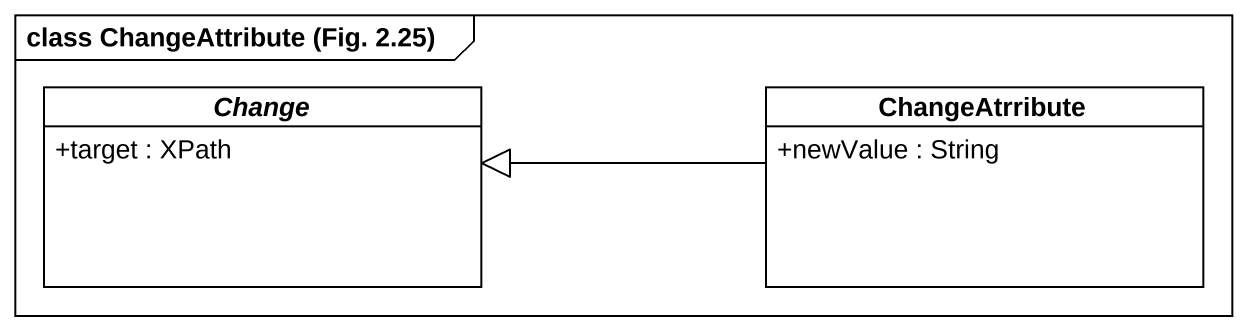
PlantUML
@startuml
mainframe class ChangeAttribute (Fig. 2.25)
hide circle
hide empty members
skinparam classAttributeIconSize 0
abstract class Change {
  +target : XPath
}
class ChangeAtrribute {
  +newValue : String
}
ChangeAtrribute -left-|> Change
@enduml
